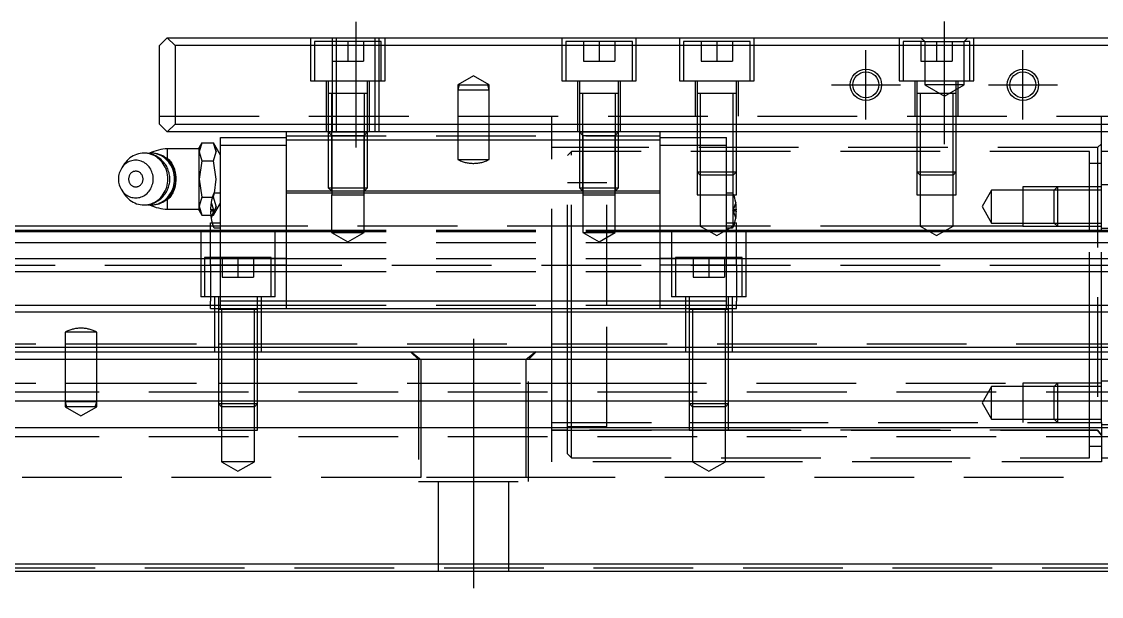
# Model space of a CAD drawing. Extents: x -10 to 959, y -321 to 120.
# Drawn here: x 232.4 to 370, y -304.7 to -231.5 of the extents above; entities that cross this region are included whole.
import ezdxf

# ---------------------------------------------------------------- set-up
doc = ezdxf.new("R2010")
doc.units = 0
doc.linetypes.add('CENTER', pattern=[50.8, 31.75, -6.35, 6.35, -6.35])
doc.linetypes.add('DASHED', pattern=[19.05, 12.7, -6.35])
doc.layers.get('0').update_dxf_attribs({"linetype": 'CONTINUOUS'})
doc.layers.add('CENTER', color=1, linetype='CENTER')

msp = doc.modelspace()

# ---------------------------------------------------------------- linework, layer by layer
at = {"color": 7, "linetype": 'CONTINUOUS'}
for p, q in [((251, -233.54), (250, -234.54)), ((252, -234.54), (251, -233.54)), ((251, -233.54), (449, -233.54)), ((250, -244.54), (250, -234.54)), ((252, -234.54), (252, -244.54)), ((448, -234.54), (252, -234.54)), ((250, -244.54), (251, -245.54)), ((251, -245.54), (252, -244.54)), ((252, -244.54), (448, -244.54)), ((449, -245.54), (251, -245.54)), ((266.2, -246.54), (266.2, -245.54)), ((313.8, -246.54), (313.8, -245.54)), ((370, -258.04), (370, -245.54)), ((255.4, -246.92), (255.04, -247.54)), ((255.4, -246.92), (255.04, -248.08)), ((255.04, -248.08), (255.04, -247.54)), ((255.4, -246.92), (255.4, -246.92)), ((255.4, -246.92), (256.87, -246.92)), ((257.22, -247.54), (256.87, -246.92)), ((257.22, -248.08), (256.87, -246.92)), ((257.77, -248.48), (257.22, -247.54)), ((257.77, -246.24), (266.2, -246.24)), ((257.77, -247.24), (257.77, -246.24)), ((257.77, -247.24), (266.2, -247.24)), ((257.77, -267.04), (257.77, -247.24)), ((266.2, -246.54), (313.8, -246.54)), ((266.2, -253.04), (266.2, -246.54)), ((313.8, -246.24), (322.23, -246.24)), ((313.8, -253.04), (313.8, -246.54)), ((313.8, -247.24), (322.23, -247.24)), ((322.23, -247.24), (322.23, -246.24)), ((322.23, -267.04), (322.23, -247.24)), ((246.24, -248.86), (246.05, -249.02)), ((246.44, -248.72), (246.24, -248.86)), ((246.64, -248.59), (246.44, -248.72)), ((246.86, -248.49), (246.64, -248.59)), ((247.08, -248.4), (246.86, -248.49)), ((247.31, -248.33), (247.08, -248.4)), ((247.55, -248.28), (247.31, -248.33)), ((247.78, -248.25), (247.55, -248.28)), ((248.02, -248.24), (247.78, -248.25)), ((248.26, -248.25), (248.02, -248.24)), ((248.26, -248.25), (248.19, -248.24)), ((248.5, -248.28), (248.26, -248.25)), ((248.42, -248.26), (248.26, -248.25)), ((248.58, -248.29), (248.42, -248.26)), ((248.88, -248.24), (248.47, -248.27)), ((248.73, -248.33), (248.5, -248.28)), ((248.74, -248.32), (248.58, -248.29)), ((248.96, -248.4), (248.73, -248.33)), ((248.9, -248.36), (248.74, -248.32)), ((249.12, -248.25), (248.88, -248.24)), ((249.03, -248.24), (248.88, -248.24)), ((249.06, -248.41), (248.9, -248.36)), ((249.19, -248.49), (248.96, -248.4)), ((249.27, -248.25), (249.03, -248.24)), ((249.22, -248.47), (249.06, -248.41)), ((249.36, -248.28), (249.12, -248.25)), ((249.4, -248.6), (249.19, -248.49)), ((249.37, -248.53), (249.22, -248.47)), ((249.51, -248.28), (249.27, -248.25)), ((249.59, -248.33), (249.36, -248.28)), ((249.52, -248.6), (249.37, -248.53)), ((249.61, -248.73), (249.4, -248.6)), ((249.74, -248.33), (249.51, -248.28)), ((249.66, -248.68), (249.52, -248.6)), ((249.82, -248.4), (249.59, -248.33)), ((249.81, -248.87), (249.61, -248.73)), ((249.8, -248.76), (249.66, -248.68)), ((249.97, -248.4), (249.74, -248.33)), ((249.94, -248.86), (249.8, -248.76)), ((250, -249.03), (249.81, -248.87)), ((250.04, -248.49), (249.82, -248.4)), ((250.07, -248.96), (249.94, -248.86)), ((250.2, -248.49), (249.97, -248.4)), ((250.26, -248.6), (250.04, -248.49)), ((250.2, -249.06), (250.07, -248.96)), ((250.42, -248.6), (250.2, -248.49)), ((250.47, -248.73), (250.26, -248.6)), ((250.28, -248.53), (251.04, -248.93)), ((250.62, -248.73), (250.42, -248.6)), ((250.67, -248.87), (250.47, -248.73)), ((250.82, -248.87), (250.62, -248.73)), ((250.86, -249.03), (250.67, -248.87)), ((251.01, -249.03), (250.82, -248.87)), ((255.04, -247.69), (251.04, -247.69)), ((251.04, -248.93), (251.04, -247.69)), ((251.04, -248.93), (251.14, -249.02)), ((255.04, -251.54), (255.04, -248.08)), ((255.04, -248.08), (255.4, -249.23)), ((256.87, -249.23), (257.22, -248.08)), ((377.77, -248.04), (370, -248.04)), ((245.1, -250.27), (245.02, -250.44)), ((245.2, -250.12), (245.1, -250.27)), ((245.56, -249.58), (245.2, -250.12)), ((245.31, -249.97), (245.2, -250.12)), ((245.43, -249.83), (245.31, -249.97)), ((245.56, -249.7), (245.43, -249.83)), ((245.71, -249.38), (245.56, -249.58)), ((245.69, -249.59), (245.56, -249.7)), ((245.84, -249.49), (245.69, -249.59)), ((245.88, -249.19), (245.71, -249.38)), ((245.99, -249.4), (245.84, -249.49)), ((246.05, -249.02), (245.88, -249.19)), ((246.15, -249.32), (245.99, -249.4)), ((246.31, -249.25), (246.15, -249.32)), ((246.48, -249.2), (246.31, -249.25)), ((246.65, -249.17), (246.48, -249.2)), ((246.82, -249.15), (246.65, -249.17)), ((247, -249.14), (246.82, -249.15)), ((247.17, -249.15), (247, -249.14)), ((247.34, -249.17), (247.17, -249.15)), ((247.51, -249.21), (247.34, -249.17)), ((247.68, -249.26), (247.51, -249.21)), ((247.84, -249.33), (247.68, -249.26)), ((248, -249.41), (247.84, -249.33)), ((248.15, -249.5), (248, -249.41)), ((248.29, -249.6), (248.15, -249.5)), ((248.43, -249.72), (248.29, -249.6)), ((248.56, -249.85), (248.43, -249.72)), ((248.67, -249.99), (248.56, -249.85)), ((248.78, -250.13), (248.67, -249.99)), ((248.88, -250.29), (248.78, -250.13)), ((248.96, -250.45), (248.88, -250.29)), ((250.17, -249.21), (250, -249.03)), ((250.34, -249.4), (250.17, -249.21)), ((250.32, -249.18), (250.2, -249.06)), ((250.44, -249.29), (250.32, -249.18)), ((250.49, -249.6), (250.34, -249.4)), ((250.55, -249.42), (250.44, -249.29)), ((250.62, -249.82), (250.49, -249.6)), ((250.65, -249.55), (250.55, -249.42)), ((250.74, -250.04), (250.62, -249.82)), ((250.75, -249.68), (250.65, -249.55)), ((250.84, -250.28), (250.74, -250.04)), ((250.84, -249.82), (250.75, -249.68)), ((250.92, -249.96), (250.84, -249.82)), ((250.92, -250.52), (250.84, -250.28)), ((251.03, -249.21), (250.86, -249.03)), ((250.99, -250.11), (250.92, -249.96)), ((251.06, -250.26), (250.99, -250.11)), ((251.19, -249.21), (251.01, -249.03)), ((251.2, -249.4), (251.03, -249.21)), ((251.12, -250.42), (251.06, -250.26)), ((251.14, -249.02), (251.23, -249.11)), ((251.35, -249.4), (251.19, -249.21)), ((251.34, -249.6), (251.2, -249.4)), ((251.23, -249.11), (251.32, -249.21)), ((251.32, -249.21), (251.41, -249.32)), ((251.48, -249.82), (251.34, -249.6)), ((251.5, -249.6), (251.35, -249.4)), ((251.41, -249.32), (251.49, -249.43)), ((251.59, -250.04), (251.48, -249.82)), ((251.49, -249.43), (251.56, -249.54)), ((251.63, -249.82), (251.5, -249.6)), ((251.56, -249.54), (251.63, -249.67)), ((251.69, -250.28), (251.59, -250.04)), ((251.63, -249.67), (251.7, -249.79)), ((251.75, -250.04), (251.63, -249.82)), ((251.78, -250.52), (251.69, -250.28)), ((251.7, -249.79), (251.76, -249.92)), ((251.85, -250.28), (251.75, -250.04)), ((251.76, -249.92), (251.82, -250.06)), ((251.82, -250.06), (251.86, -250.17)), ((251.93, -250.52), (251.85, -250.28)), ((251.86, -250.17), (251.9, -250.29)), ((251.9, -250.29), (251.93, -250.41)), ((255.4, -249.23), (255.04, -251.54)), ((255.4, -249.23), (256.87, -249.23)), ((257.22, -251.54), (256.87, -249.23)), ((244.8, -251.16), (244.77, -251.35)), ((244.77, -251.35), (244.77, -251.54)), ((244.77, -251.54), (244.77, -251.73)), ((244.77, -251.73), (244.8, -251.92)), ((244.83, -250.97), (244.8, -251.16)), ((244.88, -250.79), (244.83, -250.97)), ((244.94, -250.61), (244.88, -250.79)), ((245.02, -250.44), (244.94, -250.61)), ((246.08, -251.37), (246.06, -251.45)), ((246.06, -251.45), (246.06, -251.54)), ((246.06, -251.54), (246.06, -251.63)), ((246.06, -251.63), (246.08, -251.71)), ((246.09, -251.28), (246.08, -251.37)), ((246.08, -251.71), (246.09, -251.8)), ((246.12, -251.2), (246.09, -251.28)), ((246.15, -251.12), (246.12, -251.2)), ((246.19, -251.04), (246.15, -251.12)), ((246.23, -250.97), (246.19, -251.04)), ((246.28, -250.9), (246.23, -250.97)), ((246.33, -250.83), (246.28, -250.9)), ((246.39, -250.77), (246.33, -250.83)), ((246.46, -250.72), (246.39, -250.77)), ((246.52, -250.67), (246.46, -250.72)), ((246.59, -250.63), (246.52, -250.67)), ((246.67, -250.6), (246.59, -250.63)), ((246.75, -250.57), (246.67, -250.6)), ((246.82, -250.56), (246.75, -250.57)), ((246.9, -250.54), (246.82, -250.56)), ((246.99, -250.54), (246.9, -250.54)), ((247.07, -250.54), (246.99, -250.54)), ((247.15, -250.56), (247.07, -250.54)), ((247.22, -250.57), (247.15, -250.56)), ((247.3, -250.6), (247.22, -250.57)), ((247.38, -250.63), (247.3, -250.6)), ((247.45, -250.67), (247.38, -250.63)), ((247.52, -250.72), (247.45, -250.67)), ((247.58, -250.77), (247.52, -250.72)), ((247.64, -250.83), (247.58, -250.77)), ((247.69, -250.9), (247.64, -250.83)), ((247.74, -250.97), (247.69, -250.9)), ((247.79, -251.04), (247.74, -250.97)), ((247.82, -251.12), (247.79, -251.04)), ((247.85, -251.2), (247.82, -251.12)), ((247.88, -251.28), (247.85, -251.2)), ((247.9, -251.37), (247.88, -251.28)), ((247.88, -251.8), (247.9, -251.71)), ((247.91, -251.45), (247.9, -251.37)), ((247.9, -251.71), (247.91, -251.63)), ((247.91, -251.54), (247.91, -251.45)), ((247.91, -251.63), (247.91, -251.54)), ((249.03, -250.62), (248.96, -250.45)), ((249.09, -250.8), (249.03, -250.62)), ((249.14, -250.98), (249.09, -250.8)), ((249.18, -251.17), (249.14, -250.98)), ((249.2, -251.35), (249.18, -251.17)), ((249.18, -251.91), (249.2, -251.73)), ((249.2, -251.54), (249.2, -251.35)), ((249.2, -251.73), (249.2, -251.54)), ((250.98, -250.77), (250.92, -250.52)), ((251.03, -251.02), (250.98, -250.77)), ((251.06, -251.28), (251.03, -251.02)), ((251.07, -251.54), (251.06, -251.28)), ((251.06, -251.8), (251.07, -251.54)), ((251.17, -250.57), (251.12, -250.42)), ((251.22, -250.73), (251.17, -250.57)), ((251.25, -250.89), (251.22, -250.73)), ((251.28, -251.05), (251.25, -250.89)), ((251.3, -251.22), (251.28, -251.05)), ((251.31, -251.38), (251.3, -251.22)), ((251.32, -251.54), (251.31, -251.38)), ((251.31, -251.76), (251.32, -251.6)), ((251.32, -251.6), (251.32, -251.54)), ((251.84, -250.77), (251.78, -250.52)), ((251.89, -251.02), (251.84, -250.77)), ((251.92, -251.28), (251.89, -251.02)), ((251.93, -251.54), (251.92, -251.28)), ((251.92, -251.8), (251.93, -251.54)), ((251.93, -250.41), (251.96, -250.53)), ((252, -250.77), (251.93, -250.52)), ((251.96, -250.53), (251.99, -250.65)), ((251.99, -250.65), (252.02, -250.78)), ((252.04, -251.02), (252, -250.77)), ((252.02, -250.78), (252.04, -250.93)), ((252.04, -250.93), (252.06, -251.08)), ((252.07, -251.28), (252.04, -251.02)), ((252.06, -251.08), (252.07, -251.23)), ((252.07, -251.23), (252.08, -251.39)), ((252.08, -251.54), (252.07, -251.28)), ((252.07, -251.8), (252.08, -251.54)), ((252.08, -251.67), (252.07, -251.8)), ((252.08, -251.39), (252.08, -251.54)), ((252.08, -251.54), (252.08, -251.54)), ((252.08, -251.54), (252.08, -251.67)), ((255.04, -251.54), (255.4, -253.85)), ((255.04, -255), (255.04, -251.54)), ((257, -253.34), (257.22, -251.54)), ((244.8, -251.92), (244.83, -252.11)), ((244.83, -252.11), (244.88, -252.29)), ((244.88, -252.29), (244.94, -252.47)), ((244.94, -252.47), (245.02, -252.64)), ((245.02, -252.64), (245.1, -252.81)), ((245.1, -252.81), (245.2, -252.96)), ((245.2, -252.96), (245.31, -253.11)), ((245.2, -252.96), (245.56, -253.5)), ((245.31, -253.11), (245.43, -253.25)), ((246.09, -251.8), (246.12, -251.88)), ((246.12, -251.88), (246.15, -251.96)), ((246.15, -251.96), (246.19, -252.04)), ((246.19, -252.04), (246.23, -252.11)), ((246.23, -252.11), (246.28, -252.18)), ((246.28, -252.18), (246.33, -252.25)), ((246.33, -252.25), (246.39, -252.31)), ((246.39, -252.31), (246.46, -252.36)), ((246.46, -252.36), (246.52, -252.41)), ((246.52, -252.41), (246.59, -252.45)), ((246.59, -252.45), (246.67, -252.48)), ((246.67, -252.48), (246.75, -252.51)), ((246.75, -252.51), (246.82, -252.52)), ((246.82, -252.52), (246.9, -252.54)), ((246.9, -252.54), (246.99, -252.54)), ((246.99, -252.54), (247.07, -252.54)), ((247.07, -252.54), (247.15, -252.52)), ((247.15, -252.52), (247.22, -252.51)), ((247.22, -252.51), (247.3, -252.48)), ((247.3, -252.48), (247.38, -252.45)), ((247.38, -252.45), (247.45, -252.41)), ((247.45, -252.41), (247.52, -252.36)), ((247.52, -252.36), (247.58, -252.31)), ((247.58, -252.31), (247.64, -252.25)), ((247.64, -252.25), (247.69, -252.18)), ((247.69, -252.18), (247.74, -252.11)), ((247.74, -252.11), (247.79, -252.04)), ((247.79, -252.04), (247.82, -251.96)), ((247.82, -251.96), (247.85, -251.88)), ((247.85, -251.88), (247.88, -251.8)), ((248.56, -253.23), (248.67, -253.09)), ((248.67, -253.09), (248.78, -252.95)), ((248.78, -252.95), (248.88, -252.79)), ((248.88, -252.79), (248.96, -252.63)), ((248.96, -252.63), (249.03, -252.46)), ((249.03, -252.46), (249.09, -252.28)), ((249.09, -252.28), (249.14, -252.1)), ((249.14, -252.1), (249.18, -251.91)), ((250.62, -253.26), (250.74, -253.04)), ((250.74, -253.04), (250.84, -252.8)), ((250.84, -252.8), (250.92, -252.56)), ((250.89, -253.16), (250.97, -253.01)), ((250.92, -252.56), (250.98, -252.31)), ((250.97, -253.01), (251.04, -252.87)), ((250.98, -252.31), (251.03, -252.06)), ((251.03, -252.06), (251.06, -251.8)), ((251.04, -252.87), (251.1, -252.72)), ((251.1, -252.72), (251.16, -252.56)), ((251.16, -252.56), (251.2, -252.41)), ((251.2, -252.41), (251.24, -252.25)), ((251.24, -252.25), (251.27, -252.09)), ((251.27, -252.09), (251.3, -251.92)), ((251.3, -251.92), (251.31, -251.76)), ((251.48, -253.26), (251.59, -253.04)), ((251.59, -253.04), (251.69, -252.8)), ((251.63, -253.26), (251.75, -253.04)), ((251.69, -252.8), (251.78, -252.56)), ((251.75, -253.04), (251.85, -252.8)), ((251.82, -253.02), (251.76, -253.16)), ((251.78, -252.56), (251.84, -252.31)), ((251.87, -252.88), (251.82, -253.02)), ((251.84, -252.31), (251.89, -252.06)), ((251.85, -252.8), (251.93, -252.56)), ((251.91, -252.74), (251.87, -252.88)), ((251.89, -252.06), (251.92, -251.8)), ((251.95, -252.6), (251.91, -252.74)), ((251.93, -252.56), (252, -252.31)), ((251.99, -252.45), (251.95, -252.6)), ((252.02, -252.3), (251.99, -252.45)), ((252, -252.31), (252.04, -252.06)), ((252.04, -252.18), (252.02, -252.3)), ((252.04, -252.06), (252.07, -251.8)), ((252.05, -252.05), (252.04, -252.18)), ((252.06, -251.92), (252.05, -252.05)), ((252.07, -251.8), (252.06, -251.92)), ((266.2, -253.04), (313.8, -253.04)), ((266.2, -253.29), (266.2, -253.04)), ((313.8, -253.29), (313.8, -253.04)), ((245.43, -253.25), (245.56, -253.38)), ((245.56, -253.38), (245.69, -253.49)), ((245.56, -253.5), (245.71, -253.7)), ((245.69, -253.49), (245.84, -253.59)), ((245.71, -253.7), (245.88, -253.89)), ((245.84, -253.59), (245.99, -253.68)), ((245.88, -253.89), (246.05, -254.06)), ((245.99, -253.68), (246.15, -253.76)), ((246.05, -254.06), (246.24, -254.22)), ((246.15, -253.76), (246.31, -253.83)), ((246.24, -254.22), (246.44, -254.36)), ((246.31, -253.83), (246.48, -253.88)), ((246.44, -254.36), (246.64, -254.49)), ((246.48, -253.88), (246.65, -253.91)), ((246.64, -254.49), (246.86, -254.59)), ((246.65, -253.91), (246.82, -253.93)), ((246.82, -253.93), (247, -253.94)), ((247, -253.94), (247.17, -253.93)), ((247.17, -253.93), (247.34, -253.91)), ((247.34, -253.91), (247.51, -253.87)), ((247.51, -253.87), (247.68, -253.82)), ((247.68, -253.82), (247.84, -253.75)), ((247.84, -253.75), (248, -253.67)), ((248, -253.67), (248.15, -253.58)), ((248.15, -253.58), (248.29, -253.48)), ((248.29, -253.48), (248.43, -253.36)), ((248.43, -253.36), (248.56, -253.23)), ((249.19, -254.59), (249.4, -254.48)), ((249.35, -254.56), (249.5, -254.49)), ((249.4, -254.48), (249.61, -254.35)), ((249.5, -254.49), (249.64, -254.41)), ((249.61, -254.35), (249.81, -254.21)), ((249.64, -254.41), (249.78, -254.33)), ((249.78, -254.33), (249.92, -254.24)), ((249.81, -254.21), (250, -254.05)), ((249.92, -254.24), (250.05, -254.14)), ((250, -254.05), (250.17, -253.87)), ((250.04, -254.59), (250.26, -254.48)), ((250.05, -254.14), (250.18, -254.04)), ((250.17, -253.87), (250.34, -253.68)), ((250.18, -254.04), (250.3, -253.93)), ((250.2, -254.59), (250.42, -254.48)), ((250.26, -254.48), (250.47, -254.35)), ((251.04, -254.15), (250.28, -254.55)), ((250.3, -253.93), (250.41, -253.81)), ((250.34, -253.68), (250.49, -253.48)), ((250.41, -253.81), (250.52, -253.69)), ((250.42, -254.48), (250.62, -254.35)), ((250.47, -254.35), (250.67, -254.21)), ((250.49, -253.48), (250.62, -253.26)), ((250.52, -253.69), (250.62, -253.56)), ((250.62, -253.56), (250.72, -253.43)), ((250.62, -254.35), (250.82, -254.21)), ((250.67, -254.21), (250.86, -254.05)), ((250.72, -253.43), (250.81, -253.3)), ((250.81, -253.3), (250.89, -253.16)), ((250.82, -254.21), (251.01, -254.05)), ((250.86, -254.05), (251.03, -253.87)), ((251.01, -254.05), (251.19, -253.87)), ((251.03, -253.87), (251.2, -253.68)), ((251.14, -254.06), (251.04, -254.15)), ((251.04, -255.39), (251.04, -254.15)), ((251.23, -253.97), (251.14, -254.06)), ((251.19, -253.87), (251.35, -253.68)), ((251.2, -253.68), (251.34, -253.48)), ((251.32, -253.87), (251.23, -253.97)), ((251.41, -253.76), (251.32, -253.87)), ((251.34, -253.48), (251.48, -253.26)), ((251.35, -253.68), (251.5, -253.48)), ((251.49, -253.65), (251.41, -253.76)), ((251.56, -253.54), (251.49, -253.65)), ((251.5, -253.48), (251.63, -253.26)), ((251.63, -253.41), (251.56, -253.54)), ((251.7, -253.29), (251.63, -253.41)), ((251.76, -253.16), (251.7, -253.29)), ((255.4, -253.85), (255.04, -255)), ((255.4, -253.85), (256.74, -253.85)), ((257.77, -253.34), (256.99, -253.34)), ((266.2, -267.04), (266.2, -253.29)), ((266.2, -253.29), (313.8, -253.29)), ((313.8, -267.04), (313.8, -253.29)), ((323.01, -253.34), (322.23, -253.34)), ((246.86, -254.59), (247.08, -254.68)), ((247.08, -254.68), (247.31, -254.75)), ((247.31, -254.75), (247.55, -254.8)), ((247.55, -254.8), (247.78, -254.83)), ((247.78, -254.83), (248.02, -254.84)), ((248.02, -254.84), (248.26, -254.83)), ((248.19, -254.84), (248.25, -254.83)), ((248.25, -254.83), (248.41, -254.82)), ((248.26, -254.83), (248.5, -254.8)), ((248.41, -254.82), (248.57, -254.79)), ((248.47, -254.81), (248.88, -254.84)), ((248.5, -254.8), (248.73, -254.75)), ((248.57, -254.79), (248.73, -254.76)), ((248.73, -254.75), (248.96, -254.68)), ((248.73, -254.76), (248.89, -254.72)), ((248.88, -254.84), (249.12, -254.83)), ((248.88, -254.84), (249.03, -254.84)), ((248.89, -254.72), (249.05, -254.68)), ((248.96, -254.68), (249.19, -254.59)), ((249.03, -254.84), (249.27, -254.83)), ((249.05, -254.68), (249.2, -254.62)), ((249.12, -254.83), (249.36, -254.8)), ((249.2, -254.62), (249.35, -254.56)), ((249.27, -254.83), (249.51, -254.8)), ((249.36, -254.8), (249.59, -254.75)), ((249.51, -254.8), (249.74, -254.75)), ((249.59, -254.75), (249.82, -254.68)), ((249.74, -254.75), (249.97, -254.68)), ((249.82, -254.68), (250.04, -254.59)), ((249.97, -254.68), (250.2, -254.59)), ((251.04, -255.39), (255.04, -255.39)), ((255.04, -255.54), (255.04, -255)), ((255.04, -255), (255.4, -256.16)), ((255.04, -255.54), (255.4, -256.16)), ((256.5, -255.44), (256.58, -255.44)), ((256.58, -255.64), (256.5, -255.64)), ((256.58, -255.44), (256.58, -255.64)), ((323.42, -255.64), (323.42, -255.44)), ((323.42, -255.44), (323.5, -255.44)), ((323.5, -255.64), (323.42, -255.64)), ((255.4, -256.16), (255.4, -256.16)), ((255.4, -256.16), (256.53, -256.16)), ((256.5, -259.71), (256.5, -257.11)), ((256.5, -257.11), (256.71, -257.11)), ((323.29, -257.11), (323.5, -257.11)), ((323.5, -259.71), (323.5, -257.11)), ((0, -258.04), (256.5, -258.04)), ((0, -258.2), (256.5, -258.2)), ((256.5, -257.54), (28, -257.54)), ((256.99, -257.74), (257.77, -257.74)), ((322.23, -257.74), (323.01, -257.74)), ((323.5, -258.04), (376.5, -258.04)), ((323.5, -258.2), (376.5, -258.2)), ((0, -259.6), (256.5, -259.6)), ((256.5, -261.62), (256.5, -259.71)), ((323.5, -259.6), (376.5, -259.6)), ((323.5, -261.62), (323.5, -259.71)), ((0, -261.68), (256.5, -261.68)), ((256.5, -262.47), (256.5, -261.62)), ((256.5, -261.62), (257.77, -261.62)), ((256.5, -262.47), (256.5, -267.08)), ((256.5, -262.47), (257.77, -262.47)), ((322.23, -261.62), (323.5, -261.62)), ((322.23, -262.47), (323.5, -262.47)), ((323.5, -262.47), (323.5, -261.62)), ((323.5, -261.68), (376.5, -261.68)), ((323.5, -262.47), (323.5, -267.08)), ((0, -263.3), (256.5, -263.3)), ((323.5, -263.3), (376.5, -263.3)), ((0, -267.59), (256.5, -267.59)), ((256.5, -268.04), (256.5, -267.08)), ((256.5, -268.04), (257.77, -268.04)), ((257.77, -268.04), (257.77, -267.04)), ((257.77, -267.04), (266.2, -267.04)), ((257.77, -268.04), (266.2, -268.04)), ((266.2, -268.04), (266.2, -267.04)), ((266.2, -267.04), (313.8, -267.04)), ((266.2, -268.04), (313.8, -268.04)), ((313.8, -267.04), (322.23, -267.04)), ((313.8, -268.04), (313.8, -267.04)), ((313.8, -268.04), (322.23, -268.04)), ((322.23, -268.04), (322.23, -267.04)), ((322.23, -268.04), (323.5, -268.04)), ((323.5, -268.04), (323.5, -267.08)), ((323.5, -267.59), (376.5, -267.59)), ((0, -268.44), (700, -268.44)), ((0, -272.94), (700, -272.94)), ((1, -273.54), (699, -273.54)), ((698, -274.54), (2, -274.54)), ((698, -279.84), (2, -279.84)), ((698, -283.24), (2, -283.24)), ((2, -300.54), (698, -300.54)), ((699, -301.54), (1, -301.54))]:
    msp.add_line(p, q, dxfattribs=at)
at = {"color": 3, "linetype": 'DASHED'}
for p, q in [((269.25, -233.54), (269.25, -239.04)), ((272, -233.54), (272, -234.04)), ((272.5, -233.54), (272.5, -245.54)), ((277.5, -245.54), (277.5, -233.54)), ((278, -234.04), (278, -233.54)), ((278.75, -239.04), (278.75, -233.54)), ((301.25, -233.54), (301.25, -239.04)), ((310.75, -239.04), (310.75, -233.54)), ((316.25, -233.54), (316.25, -239.04)), ((325.75, -239.04), (325.75, -233.54)), ((344.25, -233.54), (344.25, -239.04)), ((347, -233.54), (347.5, -234.04)), ((352.5, -234.04), (353, -233.54)), ((353.75, -239.04), (353.75, -233.54)), ((269.75, -234.04), (269.75, -239.04)), ((278.25, -234.04), (269.75, -234.04)), ((272, -234.04), (272, -236.54)), ((274, -234.04), (274, -236.54)), ((276, -234.04), (276, -236.54)), ((278, -239.04), (278, -234.04)), ((278.25, -239.04), (278.25, -234.04)), ((301.75, -234.04), (301.75, -239.04)), ((310.25, -234.04), (301.75, -234.04)), ((304, -234.04), (304, -236.54)), ((306, -234.04), (306, -236.54)), ((308, -234.04), (308, -236.54)), ((310.25, -239.04), (310.25, -234.04)), ((316.75, -234.04), (316.75, -239.04)), ((325.25, -234.04), (316.75, -234.04)), ((319, -234.04), (319, -236.54)), ((321, -234.04), (321, -236.54)), ((323, -234.04), (323, -236.54)), ((325.25, -239.04), (325.25, -234.04)), ((344.75, -234.04), (344.75, -239.04)), ((347.5, -234.04), (344.75, -234.04)), ((347, -234.04), (347, -236.54)), ((347.5, -234.04), (347.5, -239.54)), ((347.5, -234.04), (352.5, -234.04)), ((349, -234.04), (349, -236.54)), ((351, -234.04), (351, -236.54)), ((352.5, -239.54), (352.5, -234.04)), ((353.25, -234.04), (352.5, -234.04)), ((353.25, -239.04), (353.25, -234.04)), ((272, -236.54), (272, -239.04)), ((272, -236.54), (274, -236.54)), ((274, -236.54), (276, -236.54)), ((304, -236.54), (306, -236.54)), ((306, -236.54), (308, -236.54)), ((319, -236.54), (321, -236.54)), ((321, -236.54), (323, -236.54)), ((347, -236.54), (349, -236.54)), ((349, -236.54), (351, -236.54)), ((269.25, -239.04), (278.75, -239.04)), ((271.25, -239.04), (271.25, -245.54)), ((271.5, -239.04), (271.5, -240.64)), ((272, -239.04), (272, -240.64)), ((276.5, -240.64), (276.5, -239.04)), ((276.75, -245.54), (276.75, -239.04)), ((278, -245.54), (278, -239.04)), ((290, -238.39), (288, -239.54)), ((292, -239.54), (290, -238.39)), ((301.25, -239.04), (310.75, -239.04)), ((303.25, -239.04), (303.25, -245.54)), ((303.5, -239.04), (303.5, -240.64)), ((308.5, -240.64), (308.5, -239.04)), ((308.75, -245.54), (308.75, -239.04)), ((316.25, -239.04), (325.75, -239.04)), ((318.25, -239.04), (318.25, -243.54)), ((318.5, -239.04), (318.5, -240.64)), ((323.5, -240.64), (323.5, -239.04)), ((323.75, -243.54), (323.75, -239.04)), ((344.25, -239.04), (353.75, -239.04)), ((346.25, -239.04), (346.25, -243.54)), ((346.5, -239.04), (346.5, -240.64)), ((351.5, -240.64), (351.5, -239.04)), ((351.75, -243.54), (351.75, -239.04)), ((276.5, -240.64), (271.5, -240.64)), ((276.5, -240.64), (271.5, -240.64)), ((276.5, -240.64), (271.5, -240.64)), ((271.5, -240.64), (271.5, -240.65)), ((271.5, -240.64), (271.5, -245.54)), ((271.5, -240.64), (271.5, -240.64)), ((271.9, -240.64), (271.9, -245.54)), ((272, -240.64), (272, -245.54)), ((276.1, -245.54), (276.1, -240.64)), ((276.5, -240.65), (276.5, -240.64)), ((276.5, -240.64), (276.5, -240.64)), ((276.5, -245.54), (276.5, -240.64)), ((288, -239.54), (288, -240.17)), ((288.17, -239.54), (288, -240.17)), ((288, -239.54), (290, -239.54)), ((288, -240.17), (288, -245.54)), ((288, -240.17), (292, -240.17)), ((290, -239.54), (292, -239.54)), ((292, -240.17), (291.83, -239.54)), ((292, -240.17), (292, -239.54)), ((292, -245.54), (292, -240.17)), ((308.5, -240.64), (303.5, -240.64)), ((308.5, -240.64), (303.5, -240.64)), ((303.5, -240.64), (303.5, -240.65)), ((303.5, -240.64), (303.5, -245.54)), ((303.5, -240.64), (303.5, -240.64)), ((303.9, -240.64), (303.9, -245.54)), ((308.1, -245.54), (308.1, -240.64)), ((308.5, -240.65), (308.5, -240.64)), ((308.5, -240.64), (308.5, -240.64)), ((308.5, -245.54), (308.5, -240.64)), ((323.5, -240.64), (318.5, -240.64)), ((323.5, -240.64), (318.5, -240.64)), ((318.5, -240.64), (318.5, -243.54)), ((318.5, -240.64), (318.5, -240.64)), ((318.5, -240.64), (318.5, -240.65)), ((318.9, -240.64), (318.9, -243.54)), ((323.1, -243.54), (323.1, -240.64)), ((323.5, -243.54), (323.5, -240.64)), ((323.5, -240.64), (323.5, -240.64)), ((323.5, -240.65), (323.5, -240.64)), ((351.5, -240.64), (346.5, -240.64)), ((346.5, -240.64), (346.5, -243.54)), ((346.5, -240.64), (346.5, -240.64)), ((346.5, -240.64), (346.5, -240.65)), ((346.9, -240.64), (346.9, -243.54)), ((347.5, -239.54), (350, -240.98)), ((352.5, -239.54), (347.5, -239.54)), ((350, -240.98), (352.5, -239.54)), ((351.1, -243.54), (351.1, -240.64)), ((351.5, -240.64), (351.5, -240.64)), ((351.5, -243.54), (351.5, -240.64)), ((351.5, -240.65), (351.5, -240.64)), ((250, -243.54), (450, -243.54)), ((300, -245.54), (300, -243.54)), ((318.5, -243.54), (318.5, -250.64)), ((318.5, -243.54), (318.5, -250.64)), ((318.9, -243.54), (318.9, -251.04)), ((323.1, -251.04), (323.1, -243.54)), ((323.5, -250.64), (323.5, -243.54)), ((323.5, -250.64), (323.5, -243.54)), ((346.5, -243.54), (346.5, -250.64)), ((346.5, -243.54), (346.5, -250.64)), ((346.9, -243.54), (346.9, -251.04)), ((351.1, -251.04), (351.1, -243.54)), ((351.5, -250.64), (351.5, -243.54)), ((351.5, -250.64), (351.5, -243.54)), ((370, -245.54), (370, -243.54)), ((266.2, -246.04), (313.8, -246.04)), ((271.5, -245.54), (271.94, -245.98)), ((271.5, -245.54), (271.5, -252.64)), ((271.5, -245.54), (276.5, -245.54)), ((271.9, -245.54), (271.9, -253.04)), ((271.94, -245.98), (271.94, -253.54)), ((271.94, -245.98), (276.06, -245.98)), ((276.06, -245.98), (276.5, -245.54)), ((276.06, -253.54), (276.06, -245.98)), ((276.1, -253.04), (276.1, -245.54)), ((276.5, -252.64), (276.5, -245.54)), ((288, -245.54), (288, -249.04)), ((292, -249.04), (292, -245.54)), ((300, -268.04), (300, -245.54)), ((303.5, -245.54), (303.94, -245.98)), ((303.5, -245.54), (303.5, -252.64)), ((303.5, -245.54), (308.5, -245.54)), ((303.9, -245.54), (303.9, -253.04)), ((303.94, -245.98), (303.94, -253.54)), ((303.94, -245.98), (308.06, -245.98)), ((308.06, -245.98), (308.5, -245.54)), ((308.06, -253.54), (308.06, -245.98)), ((308.1, -253.04), (308.1, -245.54)), ((308.5, -252.64), (308.5, -245.54)), ((255.04, -248.08), (255.4, -246.92)), ((256.87, -246.92), (257.22, -248.08)), ((369.5, -247.54), (300, -247.54)), ((370, -247.04), (369.5, -247.54)), ((369.5, -247.54), (369.5, -283.54)), ((302.5, -248.04), (302, -248.54)), ((302, -267.54), (302, -248.54)), ((303.5, -248.04), (302.5, -248.04)), ((302.5, -267.54), (302.5, -248.04)), ((303.9, -248.04), (303.5, -248.04)), ((368.5, -248.04), (303.9, -248.04)), ((368.5, -252.54), (368.5, -248.04)), ((288, -249.04), (292, -249.04)), ((289.94, -249.54), (290.06, -249.54)), ((370, -249.54), (368.5, -249.54)), ((318.5, -250.64), (318.5, -253.54)), ((318.5, -250.64), (323.5, -250.64)), ((318.5, -250.64), (318.9, -251.04)), ((318.9, -251.04), (318.9, -253.54)), ((323.1, -251.04), (318.9, -251.04)), ((323.1, -251.04), (323.5, -250.64)), ((323.1, -253.54), (323.1, -251.04)), ((323.5, -253.54), (323.5, -250.64)), ((346.5, -250.64), (346.5, -253.54)), ((346.5, -250.64), (346.9, -251.04)), ((346.5, -250.64), (351.5, -250.64)), ((346.9, -251.04), (346.9, -253.54)), ((351.1, -251.04), (346.9, -251.04)), ((351.1, -251.04), (351.5, -250.64)), ((351.1, -253.54), (351.1, -251.04)), ((351.5, -253.54), (351.5, -250.64)), ((271.5, -252.64), (271.9, -253.04)), ((271.5, -252.64), (276.5, -252.64)), ((276.1, -253.04), (276.5, -252.64)), ((307, -252.04), (302, -252.04)), ((303.5, -252.64), (303.9, -253.04)), ((303.5, -252.64), (308.5, -252.64)), ((307, -267.54), (307, -252.04)), ((308.1, -253.04), (308.5, -252.64)), ((356, -252.94), (354.79, -255.04)), ((360, -252.94), (356, -252.94)), ((356, -257.14), (356, -252.94)), ((364.4, -252.54), (360, -252.54)), ((360, -252.54), (360, -257.54)), ((364, -252.94), (360, -252.94)), ((364.4, -252.54), (364, -252.94)), ((370, -252.94), (364, -252.94)), ((364, -257.14), (364, -252.94)), ((370, -252.54), (364.4, -252.54)), ((370, -252.54), (364.4, -252.54)), ((364.4, -252.54), (364.4, -257.54)), ((368.5, -252.94), (368.5, -252.54)), ((368.5, -257.14), (368.5, -252.94)), ((380, -252.29), (370, -252.29)), ((256.74, -253.85), (256.87, -253.85)), ((256.87, -253.85), (257, -253.34)), ((257.22, -255), (256.87, -253.85)), ((271.93, -253.54), (271.93, -258.34)), ((271.93, -253.54), (276.07, -253.54)), ((276.07, -258.34), (276.07, -253.54)), ((303.93, -253.54), (303.93, -258.34)), ((303.93, -253.54), (308.07, -253.54)), ((308.07, -258.34), (308.07, -253.54)), ((318.5, -253.54), (323.5, -253.54)), ((318.9, -253.54), (318.9, -257.54)), ((323.1, -257.54), (323.1, -253.54)), ((346.5, -253.54), (351.5, -253.54)), ((346.9, -253.54), (346.9, -257.54)), ((351.1, -257.54), (351.1, -253.54)), ((255.4, -256.16), (255.04, -255)), ((256.58, -254.54), (256.9, -255.44)), ((256.58, -254.54), (256.58, -254.54)), ((256.58, -254.54), (256.58, -254.54)), ((256.58, -254.54), (256.58, -254.54)), ((256.58, -254.54), (256.58, -254.54)), ((256.9, -255.44), (256.58, -255.44)), ((256.9, -255.64), (256.58, -256.54)), ((256.9, -255.64), (256.58, -255.64)), ((257.22, -255), (256.87, -256.16)), ((256.87, -256.16), (257.22, -255)), ((256.87, -256.16), (257.22, -255.54)), ((256.9, -255.44), (256.94, -255.54)), ((256.9, -255.64), (256.94, -255.54)), ((257.22, -255.54), (257.77, -254.6)), ((323.1, -255.44), (323.06, -255.54)), ((323.1, -255.64), (323.06, -255.54)), ((323.42, -254.54), (323.1, -255.44)), ((323.42, -255.44), (323.1, -255.44)), ((323.1, -255.64), (323.42, -256.54)), ((323.42, -255.64), (323.1, -255.64)), ((323.42, -254.54), (323.42, -254.54)), ((323.42, -254.54), (323.42, -254.54)), ((354.79, -255.04), (356, -257.14)), ((256.53, -256.16), (256.87, -256.16)), ((256.58, -256.54), (256.58, -256.54)), ((256.58, -256.54), (256.58, -256.54)), ((256.71, -257.11), (257.77, -257.11)), ((322.23, -257.11), (323.29, -257.11)), ((323.42, -256.54), (323.42, -256.54)), ((323.42, -256.54), (323.42, -256.54)), ((356, -257.14), (360, -257.14)), ((360, -257.14), (364, -257.14)), ((364, -257.14), (364.4, -257.54)), ((364, -257.14), (370, -257.14)), ((368.5, -257.54), (368.5, -257.14)), ((255.25, -258.04), (255.25, -266.54)), ((256.84, -257.54), (256.5, -257.54)), ((256.5, -258.04), (257.77, -258.04)), ((256.5, -258.2), (257.77, -258.2)), ((257.77, -257.54), (256.84, -257.54)), ((266.2, -257.54), (257.77, -257.54)), ((257.77, -258.04), (266.2, -258.04)), ((257.77, -258.2), (266.2, -258.2)), ((264.75, -266.54), (264.75, -258.04)), ((307, -257.54), (266.2, -257.54)), ((266.2, -258.04), (313.8, -258.04)), ((266.2, -258.2), (313.8, -258.2)), ((271.93, -258.34), (274, -259.53)), ((271.93, -258.34), (276.07, -258.34)), ((274, -259.53), (276.07, -258.34)), ((303.93, -258.34), (306, -259.53)), ((303.93, -258.34), (308.07, -258.34)), ((306, -259.53), (308.07, -258.34)), ((318.9, -257.54), (307, -257.54)), ((313.8, -258.04), (322.23, -258.04)), ((313.8, -258.2), (322.23, -258.2)), ((315.25, -258.04), (315.25, -266.54)), ((318.9, -257.54), (321, -258.75)), ((323.1, -257.54), (318.9, -257.54)), ((321, -258.75), (323.1, -257.54)), ((322.23, -258.04), (323.5, -258.04)), ((322.23, -258.2), (323.5, -258.2)), ((346.9, -257.54), (323.1, -257.54)), ((324.75, -266.54), (324.75, -258.04)), ((346.9, -257.54), (349, -258.75)), ((351.1, -257.54), (346.9, -257.54)), ((349, -258.75), (351.1, -257.54)), ((360, -257.54), (351.1, -257.54)), ((360, -257.54), (364.4, -257.54)), ((364.4, -257.54), (370, -257.54)), ((364.4, -257.54), (370, -257.54)), ((368.5, -258.04), (368.5, -257.54)), ((368.5, -273.54), (368.5, -258.04)), ((370, -257.79), (380, -257.79)), ((370, -273.54), (370, -258.04)), ((256.5, -259.6), (257.77, -259.6)), ((257.77, -259.6), (266.2, -259.6)), ((266.2, -259.6), (313.8, -259.6)), ((313.8, -259.6), (322.23, -259.6)), ((322.23, -259.6), (323.5, -259.6)), ((255.75, -262.54), (204.25, -262.54)), ((255.75, -261.54), (255.75, -266.54)), ((256.5, -261.54), (255.75, -261.54)), ((256.5, -262.54), (255.75, -262.54)), ((257.77, -261.54), (256.5, -261.54)), ((256.5, -261.68), (257.77, -261.68)), ((257.77, -262.54), (256.5, -262.54)), ((264.25, -261.54), (257.77, -261.54)), ((257.77, -261.62), (266.2, -261.62)), ((257.77, -261.68), (266.2, -261.68)), ((257.77, -262.47), (266.2, -262.47)), ((264.25, -262.54), (257.77, -262.54)), ((258, -261.54), (258, -264.04)), ((260, -261.54), (260, -264.04)), ((262, -261.54), (262, -264.04)), ((264.25, -266.54), (264.25, -261.54)), ((266.2, -262.54), (264.25, -262.54)), ((266.2, -261.68), (313.8, -261.68)), ((368.5, -262.54), (266.2, -262.54)), ((313.8, -261.62), (322.23, -261.62)), ((313.8, -261.68), (322.23, -261.68)), ((313.8, -262.47), (322.23, -262.47)), ((315.75, -261.54), (315.75, -266.54)), ((322.23, -261.54), (315.75, -261.54)), ((318, -261.54), (318, -264.04)), ((320, -261.54), (320, -264.04)), ((322, -261.54), (322, -264.04)), ((323.5, -261.54), (322.23, -261.54)), ((322.23, -261.68), (323.5, -261.68)), ((324.25, -261.54), (323.5, -261.54)), ((324.25, -266.54), (324.25, -261.54)), ((370, -262.54), (368.5, -262.54)), ((375.75, -262.54), (370, -262.54)), ((256.5, -263.3), (257.77, -263.3)), ((257.77, -263.3), (266.2, -263.3)), ((258, -264.04), (260, -264.04)), ((260, -264.04), (262, -264.04)), ((266.2, -263.3), (313.8, -263.3)), ((313.8, -263.3), (322.23, -263.3)), ((318, -264.04), (320, -264.04)), ((320, -264.04), (322, -264.04)), ((322.23, -263.3), (323.5, -263.3)), ((264.75, -266.54), (255.25, -266.54)), ((257, -266.54), (257, -273.54)), ((257.5, -266.54), (257.5, -268.04)), ((262.5, -268.04), (262.5, -266.54)), ((263, -273.54), (263, -266.54)), ((324.75, -266.54), (315.25, -266.54)), ((317, -266.54), (317, -273.54)), ((317.5, -266.54), (317.5, -268.04)), ((322.5, -268.04), (322.5, -266.54)), ((323, -273.54), (323, -266.54)), ((256.5, -267.59), (257.77, -267.59)), ((257.5, -268.04), (257.5, -268.14)), ((257.5, -268.13), (257.5, -268.14)), ((262.5, -268.14), (257.5, -268.14)), ((262.5, -268.14), (257.5, -268.14)), ((262.5, -268.14), (257.5, -268.14)), ((257.5, -268.14), (257.5, -273.54)), ((257.5, -268.14), (257.5, -268.14)), ((257.77, -267.59), (266.2, -267.59)), ((257.9, -268.14), (257.9, -273.54)), ((262.1, -273.54), (262.1, -268.14)), ((262.5, -268.14), (262.5, -268.04)), ((262.5, -268.14), (262.5, -268.13)), ((262.5, -273.54), (262.5, -268.14)), ((262.5, -268.14), (262.5, -268.14)), ((266.2, -267.59), (313.8, -267.59)), ((300, -273.54), (300, -268.04)), ((302, -268.04), (302, -267.54)), ((302, -273.54), (302, -268.04)), ((302.5, -268.04), (302.5, -267.54)), ((302.5, -273.54), (302.5, -268.04)), ((307, -283.04), (307, -267.54)), ((313.8, -267.59), (322.23, -267.59)), ((317.5, -268.04), (317.5, -268.14)), ((317.5, -268.13), (317.5, -268.14)), ((322.5, -268.14), (317.5, -268.14)), ((317.5, -268.14), (317.5, -273.54)), ((317.5, -268.14), (317.5, -268.14)), ((317.9, -268.14), (317.9, -273.54)), ((322.1, -273.54), (322.1, -268.14)), ((322.23, -267.59), (323.5, -267.59)), ((322.5, -268.14), (322.5, -268.04)), ((322.5, -268.14), (322.5, -268.13)), ((322.5, -273.54), (322.5, -268.14)), ((322.5, -268.14), (322.5, -268.14)), ((240.06, -270.54), (239.94, -270.54)), ((238, -271.04), (238, -273.54)), ((242, -271.04), (238, -271.04)), ((242, -273.54), (242, -271.04)), ((202.5, -272.54), (238, -272.54)), ((238, -272.54), (242, -272.54)), ((238, -273.54), (238, -279.84)), ((242, -272.54), (257.5, -272.54)), ((242, -279.84), (242, -273.54)), ((257.5, -272.54), (257.9, -272.54)), ((257.5, -273.54), (257.5, -279.84)), ((257.5, -273.54), (257.5, -279.84)), ((257.9, -272.54), (262.1, -272.54)), ((257.9, -273.54), (257.9, -279.84)), ((262.1, -272.54), (262.5, -272.54)), ((262.1, -279.84), (262.1, -273.54)), ((262.5, -272.54), (300, -272.54)), ((262.5, -279.84), (262.5, -273.54)), ((262.5, -279.84), (262.5, -273.54)), ((282, -273.54), (283, -274.54)), ((282.06, -273.54), (283.29, -274.54)), ((297.94, -273.54), (296.71, -274.54)), ((297, -274.54), (298, -273.54)), ((300, -272.54), (302, -272.54)), ((300, -279.84), (300, -273.54)), ((302, -272.54), (368.5, -272.54)), ((302, -279.84), (302, -273.54)), ((302.5, -279.84), (302.5, -273.54)), ((317.5, -273.54), (317.5, -279.84)), ((317.5, -273.54), (317.5, -279.84)), ((317.9, -273.54), (317.9, -279.84)), ((322.1, -279.84), (322.1, -273.54)), ((322.5, -279.84), (322.5, -273.54)), ((322.5, -279.84), (322.5, -273.54)), ((368.5, -272.54), (370, -272.54)), ((368.5, -277.54), (368.5, -273.54)), ((370, -272.54), (377.5, -272.54)), ((370, -279.84), (370, -273.54)), ((283, -274.54), (283, -290.04)), ((283.29, -274.54), (283.29, -279.84)), ((296.71, -279.84), (296.71, -274.54)), ((297, -290.04), (297, -274.54)), ((202.5, -277.54), (238, -277.54)), ((238, -277.54), (242, -277.54)), ((242, -277.54), (257.5, -277.54)), ((257.5, -277.54), (257.9, -277.54)), ((257.9, -277.54), (262.1, -277.54)), ((262.1, -277.54), (262.5, -277.54)), ((262.5, -277.54), (283.29, -277.54)), ((283.29, -277.54), (296.71, -277.54)), ((296.71, -277.54), (300, -277.54)), ((300, -277.54), (302, -277.54)), ((302, -277.54), (307, -277.54)), ((307, -277.54), (360, -277.54)), ((364.4, -277.54), (360, -277.54)), ((360, -277.54), (360, -279.84)), ((364.4, -277.54), (364, -277.94)), ((370, -277.54), (364.4, -277.54)), ((370, -277.54), (364.4, -277.54)), ((364.4, -277.54), (364.4, -279.84)), ((368.5, -277.94), (368.5, -277.54)), ((380, -277.29), (370, -277.29)), ((699.5, -278.69), (0.5, -278.69)), ((356, -277.94), (354.79, -280.04)), ((360, -277.94), (356, -277.94)), ((356, -282.14), (356, -277.94)), ((364, -277.94), (360, -277.94)), ((370, -277.94), (364, -277.94)), ((364, -279.84), (364, -277.94)), ((368.5, -279.84), (368.5, -277.94)), ((238, -279.84), (238, -279.91)), ((238, -279.91), (238, -280.54)), ((238, -279.91), (238.17, -280.54)), ((242, -279.91), (238, -279.91)), ((238, -280.54), (240, -281.69)), ((242, -280.54), (238, -280.54)), ((240, -281.69), (242, -280.54)), ((241.83, -280.54), (242, -279.91)), ((242, -279.91), (242, -279.84)), ((242, -280.54), (242, -279.91)), ((257.5, -279.84), (257.5, -280.14)), ((257.5, -279.84), (257.5, -280.14)), ((257.5, -280.14), (257.9, -280.54)), ((257.5, -280.14), (257.5, -283.24)), ((257.5, -280.14), (262.5, -280.14)), ((257.9, -279.84), (257.9, -280.54)), ((257.9, -280.54), (257.9, -283.54)), ((262.1, -280.54), (257.9, -280.54)), ((262.1, -280.54), (262.1, -279.84)), ((262.1, -280.54), (262.5, -280.14)), ((262.1, -283.54), (262.1, -280.54)), ((262.5, -280.14), (262.5, -279.84)), ((262.5, -280.14), (262.5, -279.84)), ((262.5, -283.24), (262.5, -280.14)), ((283.29, -279.84), (283.29, -283.24)), ((296.71, -283.24), (296.71, -279.84)), ((300, -282.54), (300, -279.84)), ((302, -283.24), (302, -279.84)), ((302.5, -283.24), (302.5, -279.84)), ((317.5, -279.84), (317.5, -280.14)), ((317.5, -279.84), (317.5, -280.14)), ((317.5, -280.14), (317.9, -280.54)), ((317.5, -280.14), (317.5, -283.24)), ((317.5, -280.14), (322.5, -280.14)), ((317.9, -279.84), (317.9, -280.54)), ((317.9, -280.54), (317.9, -283.54)), ((322.1, -280.54), (317.9, -280.54)), ((322.1, -280.54), (322.1, -279.84)), ((322.1, -280.54), (322.5, -280.14)), ((322.1, -283.54), (322.1, -280.54)), ((322.5, -280.14), (322.5, -279.84)), ((322.5, -280.14), (322.5, -279.84)), ((322.5, -283.24), (322.5, -280.14)), ((354.79, -280.04), (356, -282.14)), ((360, -279.84), (360, -282.54)), ((364, -282.14), (364, -279.84)), ((364.4, -279.84), (364.4, -282.54)), ((368.5, -282.14), (368.5, -279.84)), ((370, -282.54), (370, -279.84)), ((257.5, -283.24), (257.5, -283.54)), ((262.5, -283.54), (262.5, -283.24)), ((283.29, -283.24), (283.29, -289.54)), ((296.71, -289.54), (296.71, -283.24)), ((300, -283.24), (300, -282.54)), ((300, -282.54), (317.5, -282.54)), ((300, -287.54), (300, -283.24)), ((302, -283.04), (307, -283.04)), ((302, -286.54), (302, -283.24)), ((302.5, -287.04), (302.5, -283.24)), ((317.5, -282.54), (322.5, -282.54)), ((317.5, -283.24), (317.5, -283.54)), ((322.5, -282.54), (370, -282.54)), ((322.5, -283.54), (322.5, -283.24)), ((356, -282.14), (360, -282.14)), ((360, -282.14), (364, -282.14)), ((364, -282.14), (364.4, -282.54)), ((364, -282.14), (370, -282.14)), ((368.5, -282.54), (368.5, -282.14)), ((368.5, -283.24), (368.5, -282.54)), ((368.5, -287.04), (368.5, -283.24)), ((370, -282.54), (370, -283.24)), ((370, -282.79), (380, -282.79)), ((370, -283.24), (370, -287.54)), ((699.5, -284.39), (0.5, -284.39)), ((257.5, -283.54), (262.5, -283.54)), ((257.9, -283.54), (257.9, -287.54)), ((262.1, -287.54), (262.1, -283.54)), ((300, -283.54), (369.5, -283.54)), ((302, -283.54), (300, -283.54)), ((317.5, -283.54), (302, -283.54)), ((322.5, -283.54), (317.5, -283.54)), ((317.5, -283.54), (322.5, -283.54)), ((317.9, -283.54), (317.9, -287.54)), ((322.1, -287.54), (322.1, -283.54)), ((368.5, -283.54), (322.5, -283.54)), ((369.5, -283.54), (368.5, -283.54)), ((369.5, -283.54), (370, -284.16)), ((370, -284.16), (369.5, -283.54)), ((368.5, -285.54), (370, -285.54)), ((302, -286.54), (302.5, -287.04)), ((302.5, -287.04), (368.5, -287.04)), ((370, -287.04), (380, -287.04)), ((257.9, -287.54), (260, -288.75)), ((262.1, -287.54), (257.9, -287.54)), ((260, -288.75), (262.1, -287.54)), ((317.9, -287.54), (300, -287.54)), ((317.9, -287.54), (320, -288.75)), ((322.1, -287.54), (317.9, -287.54)), ((320, -288.75), (322.1, -287.54)), ((370, -287.54), (322.1, -287.54)), ((283.29, -289.54), (176.71, -289.54)), ((283, -290.04), (297, -290.04)), ((296.71, -289.54), (283.29, -289.54)), ((285.5, -290.04), (285.5, -301.54)), ((294.5, -301.54), (294.5, -290.04)), ((403.29, -289.54), (296.71, -289.54)), ((0.5, -301.04), (699.5, -301.04))]:
    msp.add_line(p, q, dxfattribs=at)
at = {"color": 3, "linetype": 'CONTINUOUS'}
for centre in [(340, -239.54), (360, -239.54)]:
    msp.add_circle(centre, 2, dxfattribs=at)
at = {"color": 7, "linetype": 'CONTINUOUS'}
for centre in [(340, -239.54), (360, -239.54)]:
    msp.add_circle(centre, 1.65, dxfattribs=at)
for centre, radius, start, end in [((251.27, -253.69), 6, 92.1786, 114.894), ((262.5, -255.54), 6, 159.1494, 170.4059), ((256.99, -253.44), 0.1, 90, 159.1494), ((323.01, -253.44), 0.1, 20.8506, 90), ((317.5, -255.54), 6, 9.5941, 20.8506), ((251.27, -249.39), 6, 245.106, 267.8214), ((262.5, -255.54), 6, 170.4203, 179.0449), ((262.5, -255.54), 6, 180.9551, 189.5797), ((317.5, -255.54), 6, 0.9551, 9.5797), ((317.5, -255.54), 6, 350.4203, 359.0449), ((262.5, -255.54), 6, 189.5941, 200.8506), ((317.5, -255.54), 6, 339.1494, 350.4059), ((256.99, -257.64), 0.1, 200.8506, 270), ((323.01, -257.64), 0.1, 270, 339.1494)]:
    msp.add_arc(centre, radius, start, end, dxfattribs=at)
at = {"color": 3, "linetype": 'DASHED'}
for centre, start, end in [((289.94, -245.54), 241.0305, 270), ((290.06, -245.54), 270, 298.9695), ((239.94, -274.54), 90, 118.9695), ((240.06, -274.54), 61.0305, 90)]:
    msp.add_arc(centre, 4, start, end, dxfattribs=at)
at = {"layer": 'CENTER', "color": 1, "linetype": 'CENTER'}
for p, q in [((275, -231.54), (275, -247.54)), ((350, -247.09), (350, -231.49)), ((340, -243.94), (340, -235.14)), ((360, -243.94), (360, -235.14)), ((335.6, -239.54), (344.4, -239.54)), ((355.6, -239.54), (364.4, -239.54)), ((290, -271.89), (290, -304.69))]:
    msp.add_line(p, q, dxfattribs=at)

doc.saveas('drawing.dxf')
